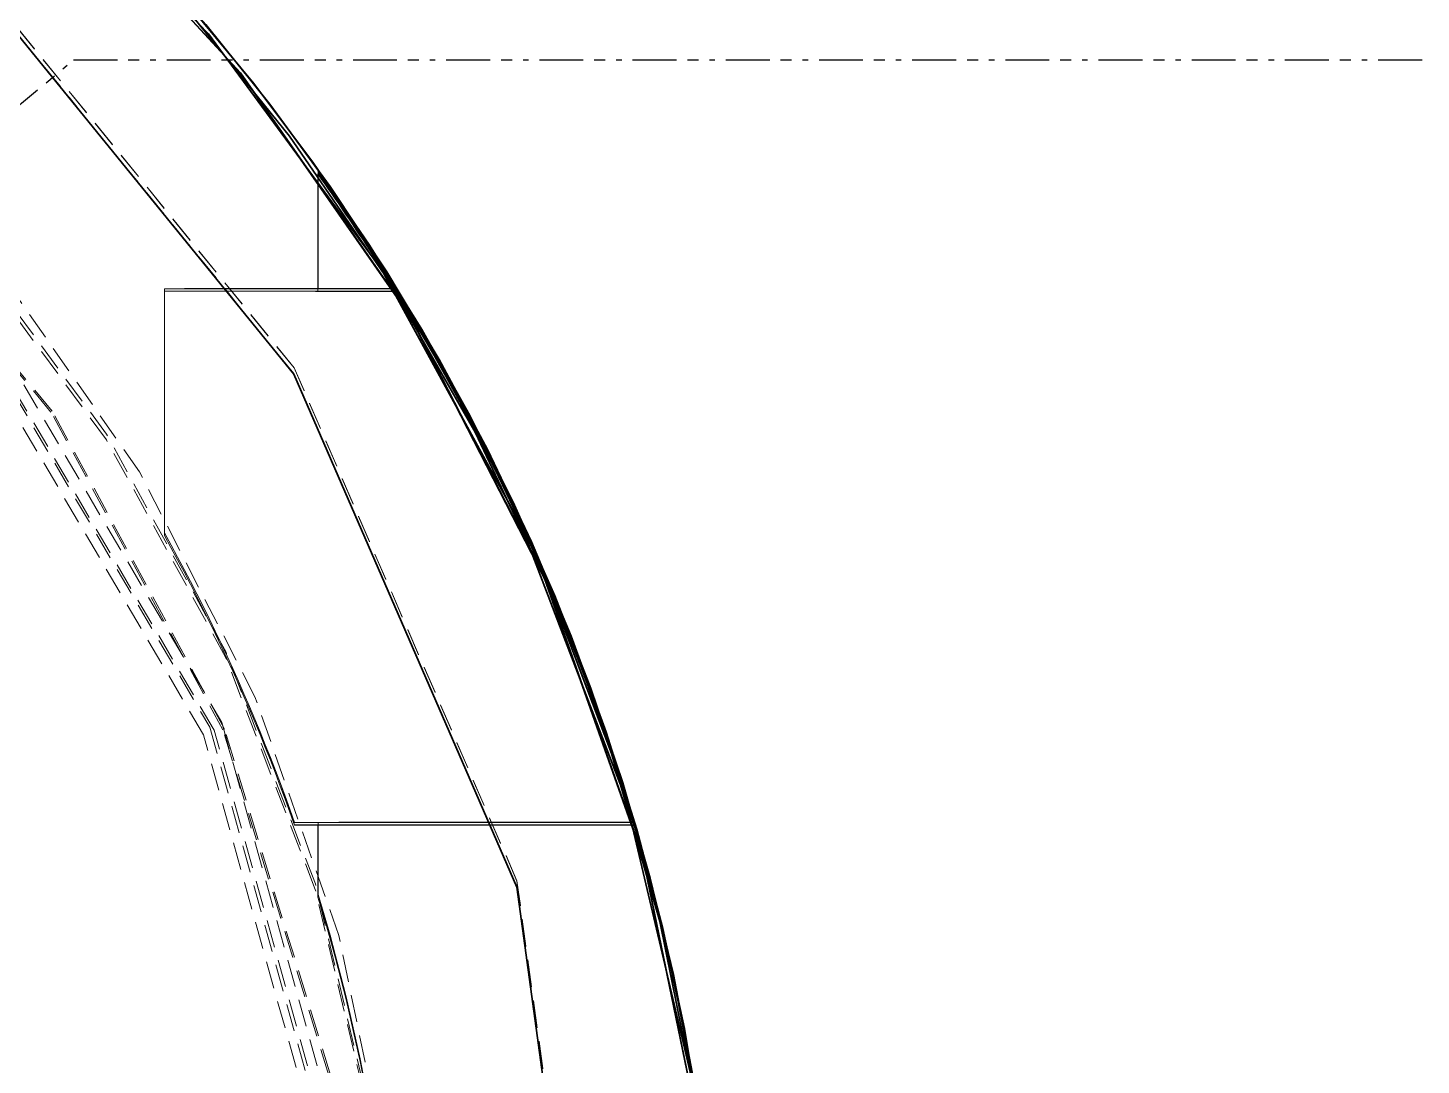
# Model space of a CAD drawing. Header units: millimetres. Extents: x 10 to 410, y 10 to 287.
# Drawn here: x 359.17 to 384.58, y 116.66 to 135.58 of the extents above; entities that cross this region are included whole.
import ezdxf

# ---------------------------------------------------------------- set-up
doc = ezdxf.new("R2010")
doc.units = ezdxf.units.MM
doc.linetypes.add('DASHDOT', pattern=[1.7, 0.8, -0.2, 0.2, -0.2, 0.1, -0.2])
doc.linetypes.add('DASHED', pattern=[0.75, 0.5, -0.25])
for name, color, linetype, lineweight in [('HARNESS', 5, 'DASHDOT', 25), ('HIDDEN', 8, 'DASHED', 18), ('VISIBLE', 7, 'CONTINUOUS', 35)]:
    doc.layers.add(name, color=color, linetype=linetype, lineweight=lineweight)

msp = doc.modelspace()

# ---------------------------------------------------------------- linework, layer by layer
at = {"layer": 'HARNESS'}
msp.add_lwpolyline([(270, 80), (290, 110), (330, 110), (360, 135), (394, 135)], dxfattribs=at)
at = {"layer": 'HIDDEN'}
for points in [[(369.476, 109.804), (368.086, 119.915), (364.02, 129.276), (357.579, 137.194), (349.241, 143.079), (339.624, 146.497), (329.441, 147.194), (319.448, 145.117), (310.386, 140.422), (302.927, 133.455), (297.624, 124.735), (294.87, 114.907), (294.87, 104.701), (297.624, 94.873), (302.927, 86.152), (310.386, 79.186), (319.448, 74.49), (329.441, 72.414), (339.624, 73.11), (349.241, 76.528), (357.579, 82.414), (364.02, 90.331), (368.086, 99.692), (369.476, 109.804)], [(369.479, 109.912), (368.089, 120.023), (364.023, 129.384), (357.582, 137.301), (349.244, 143.187), (339.626, 146.605), (329.444, 147.302), (319.451, 145.225), (310.389, 140.529), (302.93, 133.563), (297.627, 124.843), (294.873, 115.015), (294.873, 104.808), (297.627, 94.981), (302.93, 86.26), (310.389, 79.294), (319.451, 74.598), (329.444, 72.522), (339.626, 73.218), (349.244, 76.636), (357.582, 82.522), (364.023, 90.439), (368.089, 99.8), (369.479, 109.912)], [(369.479, 109.907), (368.089, 120.018), (364.023, 129.38), (357.582, 137.297), (349.243, 143.183), (339.626, 146.6), (329.444, 147.297), (319.451, 145.22), (310.389, 140.525), (302.93, 133.558), (297.627, 124.838), (294.873, 115.01), (294.873, 104.804), (297.627, 94.976), (302.93, 86.255), (310.389, 79.289), (319.451, 74.593), (329.444, 72.517), (339.626, 73.213), (349.243, 76.631), (357.582, 82.517), (364.023, 90.434), (368.089, 99.796), (369.479, 109.907)], [(366.085, 109.907), (365.773, 114.509), (364.842, 119.027), (363.31, 123.378), (361.204, 127.483), (358.563, 131.265), (355.436, 134.656), (351.879, 137.594), (347.958, 140.024), (343.745, 141.903), (339.317, 143.196), (334.755, 143.879), (330.142, 143.94), (325.563, 143.377), (321.103, 142.201), (316.842, 140.433), (312.858, 138.107), (309.226, 135.263), (306.01, 131.956), (303.271, 128.244), (301.058, 124.197), (299.412, 119.887), (298.362, 115.395), (297.929, 110.802)], [(366.085, 109.907), (365.773, 114.509), (364.842, 119.027), (363.31, 123.378), (361.204, 127.483), (358.563, 131.265), (355.436, 134.656), (351.879, 137.594), (347.958, 140.024), (343.745, 141.903), (339.317, 143.196), (334.755, 143.879), (330.142, 143.94), (325.563, 143.377), (321.103, 142.201), (316.842, 140.433), (312.858, 138.107), (309.226, 135.264), (306.01, 131.956), (303.271, 128.244), (301.058, 124.197), (299.412, 119.887), (298.362, 115.395), (297.929, 110.802)], [(365.916, 110.944), (365.461, 115.454), (364.41, 119.864), (362.78, 124.093), (360.601, 128.068), (357.912, 131.717), (354.76, 134.975), (351.203, 137.784), (347.302, 140.093), (343.129, 141.863), (338.757, 143.06), (334.265, 143.664), (329.732, 143.664), (325.24, 143.06), (320.868, 141.863), (316.695, 140.093), (312.795, 137.784), (309.237, 134.975), (306.086, 131.717), (303.396, 128.068), (301.218, 124.093), (299.588, 119.864), (298.536, 115.454), (298.082, 110.944)], [(365.918, 111.048), (365.464, 115.558), (364.412, 119.967), (362.782, 124.196), (360.604, 128.171), (357.914, 131.82), (354.763, 135.078), (351.205, 137.887), (347.305, 140.197), (343.132, 141.966), (338.76, 143.163), (334.268, 143.767), (329.735, 143.767), (325.243, 143.163), (320.871, 141.966), (316.698, 140.197), (312.797, 137.887), (309.24, 135.078), (306.088, 131.82), (303.399, 128.171), (301.22, 124.196), (299.59, 119.967), (298.539, 115.558), (298.084, 111.048)], [(365.341, 109.907), (364.688, 116.476), (362.753, 122.787), (359.613, 128.593), (355.39, 133.667), (350.25, 137.809), (344.395, 140.858), (338.054, 142.693), (331.476, 143.243), (324.918, 142.486), (318.638, 140.452), (312.882, 137.22), (307.876, 132.918), (303.815, 127.714), (300.859, 121.811), (299.124, 115.442), (298.678, 108.856), (299.538, 102.311), (301.671, 96.064), (304.993, 90.36), (309.373, 85.422), (314.641, 81.443), (320.589, 78.581), (326.985, 76.946)], [(365.312, 109.906), (364.659, 116.469), (362.726, 122.775), (359.589, 128.576), (355.37, 133.645), (350.235, 137.784), (344.385, 140.829), (338.05, 142.663), (331.478, 143.213), (324.926, 142.457), (318.652, 140.425), (312.901, 137.197), (307.899, 132.899), (303.841, 127.7), (300.888, 121.803), (299.154, 115.44), (298.707, 108.86), (299.566, 102.321), (301.696, 96.079), (305.014, 90.38), (309.39, 85.445), (314.653, 81.47), (320.595, 78.609), (326.985, 76.976)], [(326.985, 76.94), (318.677, 79.339), (311.265, 83.793), (305.247, 90.003), (301.029, 97.551), (298.893, 105.931), (298.984, 114.577), (301.295, 122.91), (305.671, 130.368), (311.817, 136.451), (319.321, 140.748), (327.678, 142.971), (336.325, 142.971), (344.681, 140.748), (352.185, 136.451), (358.332, 130.368), (362.708, 122.91), (365.019, 114.577), (365.109, 105.931), (362.974, 97.551), (358.755, 90.003), (352.738, 83.793), (345.326, 79.339), (337.018, 76.94)], [(337.016, 77.001), (345.283, 79.393), (352.658, 83.831), (358.645, 90.015), (362.84, 97.53), (364.962, 105.872), (364.869, 114.478), (362.566, 122.771), (358.209, 130.194), (352.09, 136.247), (344.62, 140.524), (336.303, 142.736), (327.696, 142.736), (319.378, 140.524), (311.908, 136.247), (305.789, 130.194), (301.432, 122.771), (299.129, 114.478), (299.036, 105.872), (301.158, 97.53), (305.353, 90.015), (311.34, 83.831), (318.715, 79.393), (326.982, 77.001)], [(326.985, 77.175), (318.741, 79.565), (311.388, 83.992), (305.421, 90.161), (301.239, 97.657), (299.125, 105.975), (299.22, 114.557), (301.518, 122.827), (305.864, 130.228), (311.966, 136.264), (319.415, 140.528), (327.71, 142.734), (336.293, 142.734), (344.587, 140.528), (352.036, 136.264), (358.139, 130.228), (362.485, 122.827), (364.782, 114.557), (364.877, 105.975), (362.763, 97.657), (358.582, 90.161), (352.614, 83.992), (345.262, 79.565), (337.018, 77.175)], [(337.015, 77.196), (345.227, 79.58), (352.55, 83.995), (358.492, 90.143), (362.655, 97.612), (364.759, 105.9), (364.662, 114.45), (362.371, 122.688), (358.039, 130.061), (351.959, 136.073), (344.538, 140.32), (336.274, 142.517), (327.723, 142.517), (319.46, 140.32), (312.038, 136.073), (305.958, 130.061), (301.627, 122.688), (299.336, 114.45), (299.239, 105.9), (301.342, 97.612), (305.505, 90.143), (311.447, 83.995), (318.77, 79.58), (326.982, 77.196)], [(364.461, 130.826), (364.461, 130.919), (364.461, 131.012), (364.461, 131.106), (364.461, 131.199), (364.461, 131.292), (364.461, 131.385), (364.461, 131.478), (364.461, 131.571), (364.461, 131.665), (364.461, 131.758), (364.461, 131.851), (364.461, 131.944), (364.461, 132.037), (364.461, 132.131), (364.461, 132.224), (364.461, 132.317), (364.461, 132.41), (364.461, 132.503), (364.461, 132.596), (364.461, 132.69), (364.461, 132.783), (364.461, 132.876), (364.461, 132.969)], [(364.46, 130.779), (364.46, 130.872), (364.46, 130.965), (364.46, 131.059), (364.46, 131.152), (364.46, 131.245), (364.46, 131.338), (364.46, 131.431), (364.46, 131.525), (364.46, 131.618), (364.46, 131.711), (364.46, 131.804), (364.46, 131.897), (364.46, 131.99), (364.46, 132.084), (364.46, 132.177), (364.46, 132.27), (364.46, 132.363), (364.46, 132.456), (364.46, 132.55), (364.46, 132.643), (364.46, 132.736), (364.46, 132.829), (364.46, 132.922)], [(365.883, 130.781), (365.699, 130.781), (365.515, 130.781), (365.332, 130.781), (365.148, 130.781), (364.964, 130.781), (364.78, 130.781), (364.597, 130.781), (364.413, 130.781), (364.229, 130.781), (364.045, 130.781), (363.862, 130.781), (363.678, 130.781), (363.494, 130.781), (363.31, 130.78), (363.127, 130.78), (362.943, 130.78), (362.759, 130.78), (362.575, 130.78), (362.392, 130.78), (362.208, 130.78), (362.024, 130.78), (361.84, 130.78), (361.657, 130.779)], [(361.657, 130.779), (361.84, 130.779), (362.024, 130.778), (362.208, 130.778), (362.392, 130.778), (362.575, 130.778), (362.759, 130.778), (362.943, 130.778), (363.127, 130.778), (363.31, 130.778), (363.494, 130.778), (363.678, 130.778), (363.862, 130.778), (364.045, 130.778), (364.229, 130.778), (364.413, 130.777), (364.597, 130.777), (364.78, 130.777), (364.964, 130.777), (365.148, 130.777), (365.332, 130.777), (365.515, 130.777), (365.699, 130.777), (365.883, 130.777)], [(361.657, 126.323), (361.657, 126.517), (361.657, 126.71), (361.657, 126.904), (361.657, 127.098), (361.657, 127.292), (361.657, 127.485), (361.657, 127.679), (361.657, 127.873), (361.657, 128.067), (361.657, 128.26), (361.657, 128.454), (361.657, 128.648), (361.657, 128.842), (361.657, 129.035), (361.657, 129.229), (361.657, 129.423), (361.657, 129.617), (361.657, 129.81), (361.657, 130.004), (361.657, 130.198), (361.657, 130.392), (361.657, 130.585), (361.657, 130.779)], [(365.884, 130.828), (365.7, 130.828), (365.517, 130.828), (365.333, 130.828), (365.149, 130.828), (364.965, 130.828), (364.782, 130.828), (364.598, 130.828), (364.414, 130.828), (364.23, 130.828), (364.047, 130.828), (363.863, 130.828), (363.679, 130.827), (363.495, 130.827), (363.312, 130.827), (363.128, 130.827), (362.944, 130.827), (362.76, 130.827), (362.577, 130.827), (362.393, 130.827), (362.209, 130.827), (362.025, 130.827), (361.842, 130.826), (361.658, 130.826)], [(361.658, 130.826), (361.842, 130.826), (362.025, 130.825), (362.209, 130.825), (362.393, 130.825), (362.577, 130.825), (362.76, 130.825), (362.944, 130.825), (363.128, 130.825), (363.312, 130.825), (363.495, 130.825), (363.679, 130.825), (363.863, 130.825), (364.047, 130.824), (364.23, 130.824), (364.414, 130.824), (364.598, 130.824), (364.782, 130.824), (364.965, 130.824), (365.149, 130.824), (365.333, 130.824), (365.517, 130.824), (365.7, 130.824), (365.884, 130.824)], [(361.658, 126.37), (361.658, 126.564), (361.658, 126.757), (361.658, 126.951), (361.658, 127.145), (361.658, 127.339), (361.658, 127.532), (361.658, 127.726), (361.658, 127.92), (361.658, 128.114), (361.658, 128.307), (361.658, 128.501), (361.658, 128.695), (361.658, 128.889), (361.658, 129.082), (361.658, 129.276), (361.658, 129.47), (361.658, 129.664), (361.658, 129.857), (361.658, 130.051), (361.658, 130.245), (361.658, 130.439), (361.658, 130.632), (361.658, 130.826)], [(365.883, 130.78), (365.821, 130.78), (365.759, 130.78), (365.697, 130.78), (365.635, 130.78), (365.574, 130.78), (365.512, 130.78), (365.45, 130.78), (365.388, 130.78), (365.326, 130.78), (365.264, 130.78), (365.202, 130.78), (365.14, 130.78), (365.079, 130.78), (365.017, 130.78), (364.955, 130.78), (364.893, 130.78), (364.831, 130.78), (364.769, 130.78), (364.707, 130.78), (364.646, 130.779), (364.584, 130.779), (364.522, 130.779), (364.46, 130.779)], [(364.46, 130.779), (364.522, 130.779), (364.584, 130.779), (364.646, 130.779), (364.707, 130.779), (364.769, 130.779), (364.831, 130.779), (364.893, 130.779), (364.955, 130.779), (365.017, 130.779), (365.079, 130.779), (365.14, 130.778), (365.202, 130.778), (365.264, 130.778), (365.326, 130.778), (365.388, 130.778), (365.45, 130.778), (365.512, 130.778), (365.574, 130.778), (365.635, 130.778), (365.697, 130.778), (365.759, 130.778), (365.821, 130.778), (365.883, 130.778)], [(365.884, 130.827), (365.822, 130.827), (365.76, 130.827), (365.698, 130.827), (365.637, 130.827), (365.575, 130.827), (365.513, 130.827), (365.451, 130.827), (365.389, 130.827), (365.327, 130.827), (365.265, 130.827), (365.204, 130.827), (365.142, 130.827), (365.08, 130.827), (365.018, 130.827), (364.956, 130.827), (364.894, 130.827), (364.832, 130.827), (364.771, 130.826), (364.709, 130.826), (364.647, 130.826), (364.585, 130.826), (364.523, 130.826), (364.461, 130.826)], [(364.461, 130.826), (364.523, 130.826), (364.585, 130.826), (364.647, 130.826), (364.709, 130.826), (364.771, 130.826), (364.832, 130.826), (364.894, 130.825), (364.956, 130.825), (365.018, 130.825), (365.08, 130.825), (365.142, 130.825), (365.204, 130.825), (365.265, 130.825), (365.327, 130.825), (365.389, 130.825), (365.451, 130.825), (365.513, 130.825), (365.575, 130.825), (365.637, 130.825), (365.698, 130.825), (365.76, 130.825), (365.822, 130.825), (365.884, 130.825)], [(364.029, 121.042), (363.945, 121.28), (363.859, 121.517), (363.772, 121.753), (363.682, 121.989), (363.591, 122.224), (363.498, 122.458), (363.403, 122.692), (363.307, 122.924), (363.209, 123.156), (363.109, 123.388), (363.007, 123.618), (362.904, 123.848), (362.799, 124.077), (362.692, 124.306), (362.584, 124.533), (362.474, 124.76), (362.362, 124.986), (362.249, 125.211), (362.134, 125.435), (362.017, 125.658), (361.899, 125.881), (361.778, 126.102), (361.657, 126.323)], [(361.657, 126.323), (361.778, 126.102), (361.898, 125.88), (362.017, 125.658), (362.133, 125.434), (362.248, 125.21), (362.362, 124.985), (362.474, 124.759), (362.584, 124.532), (362.692, 124.304), (362.799, 124.076), (362.904, 123.847), (363.007, 123.617), (363.109, 123.386), (363.208, 123.154), (363.307, 122.922), (363.403, 122.689), (363.498, 122.456), (363.591, 122.221), (363.682, 121.986), (363.771, 121.75), (363.859, 121.514), (363.945, 121.277), (364.029, 121.039)], [(364.03, 121.089), (363.946, 121.327), (363.86, 121.564), (363.773, 121.8), (363.683, 122.036), (363.592, 122.271), (363.499, 122.505), (363.405, 122.738), (363.308, 122.971), (363.21, 123.203), (363.11, 123.435), (363.009, 123.665), (362.905, 123.895), (362.8, 124.124), (362.694, 124.353), (362.585, 124.58), (362.475, 124.807), (362.363, 125.033), (362.25, 125.258), (362.135, 125.482), (362.018, 125.705), (361.9, 125.928), (361.78, 126.149), (361.658, 126.37)], [(361.658, 126.37), (361.779, 126.149), (361.899, 125.927), (362.018, 125.705), (362.135, 125.481), (362.25, 125.257), (362.363, 125.032), (362.475, 124.806), (362.585, 124.579), (362.693, 124.351), (362.8, 124.123), (362.905, 123.894), (363.008, 123.664), (363.11, 123.433), (363.21, 123.201), (363.308, 122.969), (363.404, 122.736), (363.499, 122.502), (363.592, 122.268), (363.683, 122.033), (363.773, 121.797), (363.86, 121.561), (363.946, 121.324), (364.03, 121.086)], [(370.226, 121.043), (369.956, 121.043), (369.687, 121.043), (369.417, 121.043), (369.148, 121.043), (368.879, 121.043), (368.609, 121.043), (368.34, 121.043), (368.07, 121.043), (367.801, 121.043), (367.532, 121.043), (367.262, 121.043), (366.993, 121.043), (366.723, 121.043), (366.454, 121.043), (366.184, 121.043), (365.915, 121.043), (365.646, 121.043), (365.376, 121.043), (365.107, 121.043), (364.837, 121.043), (364.568, 121.043), (364.299, 121.043), (364.029, 121.042)], [(364.029, 121.042), (364.029, 121.042), (364.029, 121.042), (364.029, 121.042), (364.029, 121.042), (364.029, 121.042), (364.029, 121.042), (364.029, 121.042), (364.029, 121.041), (364.029, 121.041), (364.029, 121.041), (364.029, 121.041), (364.029, 121.041), (364.029, 121.041), (364.029, 121.041), (364.029, 121.04), (364.029, 121.04), (364.029, 121.04), (364.029, 121.04), (364.029, 121.04), (364.029, 121.04), (364.029, 121.04), (364.029, 121.039), (364.029, 121.039)], [(364.029, 121.039), (364.299, 121.039), (364.568, 121.039), (364.838, 121.039), (365.107, 121.039), (365.376, 121.039), (365.646, 121.039), (365.915, 121.039), (366.185, 121.039), (366.454, 121.039), (366.724, 121.039), (366.993, 121.039), (367.263, 121.039), (367.532, 121.039), (367.802, 121.039), (368.071, 121.039), (368.34, 121.039), (368.61, 121.039), (368.879, 121.039), (369.149, 121.039), (369.418, 121.039), (369.688, 121.039), (369.957, 121.039), (370.227, 121.039)], [(364.03, 121.089), (364.03, 121.089), (364.03, 121.089), (364.03, 121.089), (364.03, 121.089), (364.03, 121.089), (364.03, 121.089), (364.03, 121.088), (364.03, 121.088), (364.03, 121.088), (364.03, 121.088), (364.03, 121.088), (364.03, 121.088), (364.03, 121.088), (364.03, 121.087), (364.03, 121.087), (364.03, 121.087), (364.03, 121.087), (364.03, 121.087), (364.03, 121.087), (364.03, 121.087), (364.03, 121.087), (364.03, 121.086), (364.03, 121.086)], [(364.03, 121.086), (364.3, 121.086), (364.569, 121.086), (364.839, 121.086), (365.108, 121.086), (365.378, 121.086), (365.647, 121.086), (365.917, 121.086), (366.186, 121.086), (366.456, 121.086), (366.725, 121.086), (366.994, 121.086), (367.264, 121.086), (367.533, 121.086), (367.803, 121.086), (368.072, 121.086), (368.342, 121.086), (368.611, 121.086), (368.881, 121.086), (369.15, 121.086), (369.419, 121.086), (369.689, 121.086), (369.958, 121.086), (370.228, 121.086)], [(370.228, 121.09), (369.958, 121.09), (369.689, 121.09), (369.42, 121.09), (369.15, 121.09), (368.881, 121.09), (368.611, 121.09), (368.342, 121.09), (368.072, 121.09), (367.803, 121.09), (367.533, 121.09), (367.264, 121.09), (366.994, 121.09), (366.725, 121.09), (366.456, 121.09), (366.186, 121.09), (365.917, 121.09), (365.647, 121.09), (365.378, 121.09), (365.108, 121.09), (364.839, 121.09), (364.569, 121.089), (364.3, 121.089), (364.03, 121.089)], [(370.227, 121.042), (369.976, 121.042), (369.725, 121.042), (369.474, 121.042), (369.224, 121.042), (368.973, 121.042), (368.722, 121.042), (368.472, 121.042), (368.221, 121.042), (367.97, 121.042), (367.719, 121.042), (367.469, 121.042), (367.218, 121.042), (366.967, 121.042), (366.717, 121.042), (366.466, 121.042), (366.215, 121.042), (365.964, 121.042), (365.714, 121.042), (365.463, 121.042), (365.212, 121.042), (364.961, 121.041), (364.711, 121.041), (364.46, 121.041)], [(364.46, 121.041), (364.711, 121.041), (364.961, 121.04), (365.212, 121.04), (365.463, 121.04), (365.714, 121.04), (365.964, 121.04), (366.215, 121.04), (366.466, 121.04), (366.716, 121.04), (366.967, 121.04), (367.218, 121.04), (367.469, 121.04), (367.719, 121.04), (367.97, 121.04), (368.221, 121.04), (368.472, 121.04), (368.722, 121.04), (368.973, 121.04), (369.224, 121.04), (369.474, 121.04), (369.725, 121.04), (369.976, 121.04), (370.227, 121.04)], [(364.46, 119.725), (364.46, 119.782), (364.46, 119.839), (364.46, 119.897), (364.46, 119.954), (364.46, 120.011), (364.46, 120.068), (364.46, 120.126), (364.46, 120.183), (364.46, 120.24), (364.46, 120.297), (364.46, 120.354), (364.46, 120.412), (364.46, 120.469), (364.46, 120.526), (364.46, 120.583), (364.46, 120.64), (364.46, 120.698), (364.46, 120.755), (364.46, 120.812), (364.46, 120.869), (364.46, 120.926), (364.46, 120.984), (364.46, 121.041)], [(370.228, 121.089), (369.977, 121.089), (369.726, 121.089), (369.476, 121.089), (369.225, 121.089), (368.974, 121.089), (368.724, 121.089), (368.473, 121.089), (368.222, 121.089), (367.971, 121.089), (367.721, 121.089), (367.47, 121.089), (367.219, 121.089), (366.968, 121.089), (366.718, 121.089), (366.467, 121.089), (366.216, 121.089), (365.966, 121.089), (365.715, 121.089), (365.464, 121.089), (365.213, 121.088), (364.963, 121.088), (364.712, 121.088), (364.461, 121.088)], [(364.461, 121.088), (364.712, 121.087), (364.963, 121.087), (365.213, 121.087), (365.464, 121.087), (365.715, 121.087), (365.966, 121.087), (366.216, 121.087), (366.467, 121.087), (366.718, 121.087), (366.968, 121.087), (367.219, 121.087), (367.47, 121.087), (367.721, 121.087), (367.971, 121.087), (368.222, 121.087), (368.473, 121.087), (368.724, 121.087), (368.974, 121.087), (369.225, 121.087), (369.476, 121.087), (369.726, 121.087), (369.977, 121.087), (370.228, 121.087)], [(364.461, 119.772), (364.461, 119.829), (364.461, 119.886), (364.461, 119.944), (364.461, 120.001), (364.461, 120.058), (364.461, 120.115), (364.461, 120.172), (364.461, 120.23), (364.461, 120.287), (364.461, 120.344), (364.461, 120.401), (364.461, 120.458), (364.461, 120.516), (364.461, 120.573), (364.461, 120.63), (364.461, 120.687), (364.461, 120.745), (364.461, 120.802), (364.461, 120.859), (364.461, 120.916), (364.461, 120.973), (364.461, 121.031), (364.461, 121.088)], [(365.916, 110.969), (365.901, 111.356), (365.881, 111.742), (365.857, 112.128), (365.829, 112.514), (365.796, 112.9), (365.759, 113.285), (365.717, 113.67), (365.671, 114.054), (365.621, 114.438), (365.566, 114.821), (365.507, 115.204), (365.444, 115.586), (365.376, 115.967), (365.303, 116.347), (365.227, 116.726), (365.146, 117.105), (365.061, 117.482), (364.971, 117.859), (364.878, 118.234), (364.78, 118.609), (364.677, 118.982), (364.571, 119.354), (364.46, 119.725)], [(364.46, 119.725), (364.571, 119.354), (364.677, 118.982), (364.78, 118.609), (364.878, 118.234), (364.971, 117.858), (365.061, 117.482), (365.146, 117.104), (365.227, 116.726), (365.303, 116.346), (365.376, 115.966), (365.443, 115.585), (365.507, 115.203), (365.566, 114.82), (365.621, 114.437), (365.671, 114.053), (365.717, 113.669), (365.759, 113.284), (365.796, 112.899), (365.829, 112.513), (365.857, 112.127), (365.881, 111.74), (365.901, 111.354), (365.916, 110.967)], [(365.918, 111.016), (365.902, 111.402), (365.883, 111.789), (365.859, 112.175), (365.83, 112.561), (365.797, 112.947), (365.76, 113.332), (365.719, 113.717), (365.673, 114.101), (365.622, 114.485), (365.567, 114.868), (365.508, 115.251), (365.445, 115.632), (365.377, 116.014), (365.305, 116.394), (365.228, 116.773), (365.147, 117.152), (365.062, 117.529), (364.973, 117.906), (364.879, 118.281), (364.781, 118.656), (364.679, 119.029), (364.572, 119.401), (364.461, 119.772)], [(364.461, 119.772), (364.572, 119.401), (364.678, 119.029), (364.781, 118.655), (364.879, 118.281), (364.973, 117.905), (365.062, 117.529), (365.147, 117.151), (365.228, 116.773), (365.305, 116.393), (365.377, 116.013), (365.445, 115.632), (365.508, 115.25), (365.567, 114.867), (365.622, 114.484), (365.672, 114.1), (365.718, 113.716), (365.76, 113.331), (365.797, 112.946), (365.83, 112.56), (365.859, 112.174), (365.883, 111.787), (365.902, 111.401), (365.918, 111.014)], [(371.248, 110.043), (371.248, 110.333), (371.248, 110.622), (371.248, 110.912), (371.248, 111.202), (371.248, 111.491), (371.248, 111.781), (371.248, 112.071), (371.248, 112.36), (371.248, 112.65), (371.248, 112.94), (371.248, 113.23), (371.248, 113.519), (371.248, 113.809), (371.248, 114.099), (371.248, 114.388), (371.248, 114.678), (371.248, 114.968), (371.248, 115.258), (371.248, 115.547), (371.248, 115.837), (371.248, 116.127), (371.248, 116.416), (371.248, 116.706)]]:
    msp.add_lwpolyline(points, dxfattribs=at)
at = {"layer": 'VISIBLE'}
for points in [[(371.837, 109.803), (371.472, 115.183), (370.384, 120.464), (368.593, 125.549), (366.131, 130.346), (363.045, 134.767), (359.389, 138.731), (355.232, 142.165), (350.649, 145.006), (345.725, 147.202), (340.549, 148.713), (335.217, 149.511), (329.825, 149.582), (324.474, 148.924), (319.26, 147.55), (314.28, 145.484), (309.624, 142.764), (305.378, 139.441), (301.619, 135.575), (298.418, 131.236), (295.831, 126.506), (293.907, 121.469), (292.68, 116.218), (292.174, 110.85)], [(371.837, 109.803), (371.472, 115.183), (370.384, 120.464), (368.593, 125.549), (366.131, 130.346), (363.045, 134.767), (359.389, 138.731), (355.232, 142.165), (350.649, 145.006), (345.725, 147.202), (340.549, 148.713), (335.217, 149.511), (329.825, 149.582), (324.474, 148.924), (319.26, 147.55), (314.28, 145.484), (309.624, 142.764), (305.378, 139.441), (301.619, 135.575), (298.418, 131.236), (295.831, 126.506), (293.907, 121.469), (292.68, 116.218), (292.174, 110.85)], [(371.837, 109.795), (371.472, 115.175), (370.384, 120.456), (368.593, 125.541), (366.131, 130.339), (363.044, 134.76), (359.389, 138.723), (355.232, 142.157), (350.649, 144.998), (345.725, 147.194), (340.549, 148.705), (335.217, 149.503), (329.825, 149.574), (324.473, 148.916), (319.26, 147.542), (314.279, 145.476), (309.623, 142.756), (305.378, 139.433), (301.619, 135.567), (298.417, 131.229), (295.831, 126.498), (293.907, 121.461), (292.68, 116.21), (292.174, 110.842)], [(371.837, 109.795), (371.472, 115.175), (370.384, 120.456), (368.593, 125.541), (366.131, 130.339), (363.044, 134.76), (359.389, 138.723), (355.232, 142.157), (350.649, 144.998), (345.725, 147.194), (340.549, 148.705), (335.217, 149.503), (329.825, 149.574), (324.473, 148.916), (319.26, 147.542), (314.279, 145.476), (309.623, 142.756), (305.378, 139.433), (301.619, 135.567), (298.417, 131.229), (295.831, 126.498), (293.907, 121.461), (292.68, 116.21), (292.174, 110.842)], [(371.818, 111.02), (371.299, 116.327), (370.076, 121.516), (368.171, 126.496), (365.618, 131.177), (362.463, 135.475), (358.762, 139.313), (354.582, 142.623), (349.997, 145.344), (345.09, 147.429), (339.949, 148.841), (334.665, 149.553), (329.333, 149.553), (324.049, 148.841), (318.907, 147.429), (314, 145.344), (309.415, 142.623), (305.235, 139.313), (301.534, 135.475), (298.379, 131.177), (295.826, 126.496), (293.921, 121.516), (292.698, 116.327), (292.179, 111.02)], [(371.837, 109.803), (371.709, 112.989), (371.327, 116.154), (370.693, 119.279), (369.812, 122.343), (368.688, 125.327), (367.329, 128.211), (365.744, 130.977), (363.942, 133.608), (361.937, 136.086), (359.739, 138.396), (357.363, 140.523), (354.826, 142.453), (352.142, 144.174), (349.329, 145.674), (346.404, 146.945), (343.388, 147.978), (340.299, 148.767), (337.156, 149.306), (333.981, 149.592), (330.793, 149.624), (327.612, 149.402), (324.46, 148.923), (321.356, 148.193)], [(369.476, 109.794), (368.086, 119.906), (364.02, 129.267), (357.579, 137.184), (349.24, 143.07), (339.623, 146.488), (329.441, 147.184), (319.448, 145.108), (310.386, 140.412), (302.927, 133.446), (297.624, 124.725), (294.87, 114.898), (294.87, 104.691), (297.624, 94.863), (302.927, 86.143), (310.386, 79.176), (319.448, 74.481), (329.441, 72.404), (339.623, 73.101), (349.24, 76.519), (357.579, 82.405), (364.02, 90.322), (368.086, 99.683), (369.476, 109.794)], [(371.84, 109.911), (371.796, 111.776), (371.665, 113.636), (371.447, 115.489), (371.143, 117.329), (370.753, 119.153), (370.278, 120.956), (369.719, 122.736), (369.077, 124.487), (368.354, 126.207), (367.552, 127.89), (366.671, 129.534), (365.715, 131.136), (364.684, 132.69), (363.582, 134.195), (362.411, 135.647), (361.173, 137.042), (359.871, 138.378), (358.508, 139.651), (357.087, 140.859), (355.611, 141.999), (354.083, 143.069), (352.507, 144.066), (350.886, 144.989)], [(371.84, 109.911), (371.796, 111.776), (371.665, 113.636), (371.447, 115.489), (371.143, 117.329), (370.753, 119.153), (370.278, 120.956), (369.719, 122.736), (369.077, 124.487), (368.354, 126.207), (367.552, 127.89), (366.671, 129.534), (365.715, 131.136), (364.684, 132.69), (363.582, 134.195), (362.411, 135.647), (361.173, 137.042), (359.871, 138.378), (358.508, 139.651), (357.087, 140.859), (355.611, 141.999), (354.083, 143.069), (352.507, 144.066), (350.886, 144.989)], [(371.84, 109.911), (371.796, 111.776), (371.665, 113.636), (371.447, 115.489), (371.143, 117.329), (370.753, 119.153), (370.278, 120.956), (369.719, 122.736), (369.077, 124.487), (368.354, 126.207), (367.552, 127.89), (366.671, 129.534), (365.715, 131.136), (364.684, 132.69), (363.582, 134.195), (362.411, 135.647), (361.173, 137.042), (359.871, 138.378), (358.508, 139.651), (357.087, 140.859), (355.611, 141.999), (354.083, 143.069), (352.507, 144.066), (350.886, 144.989)], [(371.821, 111.123), (371.724, 112.933), (371.546, 114.737), (371.285, 116.53), (370.943, 118.31), (370.521, 120.072), (370.019, 121.813), (369.438, 123.53), (368.779, 125.219), (368.045, 126.875), (367.236, 128.497), (366.354, 130.08), (365.401, 131.622), (364.379, 133.118), (363.29, 134.567), (362.136, 135.964), (360.92, 137.308), (359.644, 138.595), (358.31, 139.822), (356.922, 140.988), (355.483, 142.089), (353.995, 143.124), (352.462, 144.09), (350.886, 144.985)], [(371.84, 109.908), (371.796, 111.772), (371.665, 113.633), (371.447, 115.485), (371.143, 117.326), (370.753, 119.149), (370.278, 120.953), (369.719, 122.733), (369.077, 124.484), (368.354, 126.203), (367.552, 127.887), (366.671, 129.531), (365.715, 131.132), (364.684, 132.687), (363.582, 134.192), (362.411, 135.644), (361.173, 137.039), (359.871, 138.374), (358.508, 139.648), (357.087, 140.856), (355.611, 141.996), (354.083, 143.066), (352.507, 144.063), (350.886, 144.985)], [(371.84, 109.908), (371.796, 111.772), (371.665, 113.633), (371.447, 115.485), (371.143, 117.326), (370.753, 119.149), (370.278, 120.953), (369.719, 122.733), (369.077, 124.484), (368.354, 126.203), (367.552, 127.887), (366.671, 129.531), (365.715, 131.132), (364.684, 132.687), (363.582, 134.192), (362.411, 135.644), (361.173, 137.039), (359.871, 138.374), (358.508, 139.648), (357.087, 140.856), (355.611, 141.996), (354.083, 143.066), (352.507, 144.063), (350.886, 144.985)], [(365.884, 130.827), (365.825, 130.922), (365.766, 131.017), (365.706, 131.111), (365.647, 131.206), (365.587, 131.3), (365.526, 131.395), (365.466, 131.489), (365.405, 131.582), (365.344, 131.676), (365.283, 131.77), (365.221, 131.863), (365.159, 131.956), (365.097, 132.049), (365.035, 132.142), (364.972, 132.235), (364.909, 132.327), (364.846, 132.419), (364.782, 132.511), (364.719, 132.603), (364.655, 132.695), (364.591, 132.787), (364.526, 132.878), (364.461, 132.969)], [(364.461, 132.969), (364.526, 132.878), (364.59, 132.786), (364.655, 132.695), (364.718, 132.603), (364.782, 132.511), (364.846, 132.419), (364.909, 132.326), (364.972, 132.234), (365.034, 132.141), (365.097, 132.048), (365.159, 131.955), (365.221, 131.862), (365.282, 131.769), (365.344, 131.675), (365.405, 131.581), (365.466, 131.487), (365.526, 131.393), (365.587, 131.299), (365.647, 131.205), (365.706, 131.11), (365.766, 131.015), (365.825, 130.92), (365.884, 130.825)], [(365.883, 130.78), (365.824, 130.875), (365.765, 130.97), (365.705, 131.065), (365.645, 131.159), (365.585, 131.253), (365.525, 131.348), (365.465, 131.442), (365.404, 131.536), (365.343, 131.629), (365.281, 131.723), (365.22, 131.816), (365.158, 131.909), (365.096, 132.002), (365.033, 132.095), (364.971, 132.188), (364.908, 132.28), (364.845, 132.372), (364.781, 132.465), (364.717, 132.556), (364.654, 132.648), (364.589, 132.74), (364.525, 132.831), (364.46, 132.922)], [(364.46, 132.922), (364.525, 132.831), (364.589, 132.739), (364.653, 132.648), (364.717, 132.556), (364.781, 132.464), (364.844, 132.372), (364.908, 132.279), (364.97, 132.187), (365.033, 132.094), (365.095, 132.001), (365.158, 131.908), (365.22, 131.815), (365.281, 131.722), (365.342, 131.628), (365.404, 131.534), (365.464, 131.44), (365.525, 131.346), (365.585, 131.252), (365.645, 131.158), (365.705, 131.063), (365.765, 130.968), (365.824, 130.873), (365.883, 130.778)], [(370.227, 121.043), (370.093, 121.488), (369.955, 121.932), (369.811, 122.374), (369.662, 122.815), (369.508, 123.253), (369.348, 123.69), (369.184, 124.125), (369.015, 124.558), (368.84, 124.989), (368.661, 125.418), (368.476, 125.845), (368.287, 126.27), (368.092, 126.692), (367.893, 127.113), (367.689, 127.53), (367.48, 127.946), (367.266, 128.359), (367.047, 128.769), (366.824, 129.177), (366.596, 129.582), (366.363, 129.984), (366.125, 130.384), (365.883, 130.781)], [(365.883, 130.781), (365.883, 130.781), (365.883, 130.781), (365.883, 130.781), (365.883, 130.781), (365.883, 130.781), (365.883, 130.781), (365.883, 130.781), (365.883, 130.781), (365.883, 130.781), (365.883, 130.781), (365.883, 130.781), (365.883, 130.78), (365.883, 130.78), (365.883, 130.78), (365.883, 130.78), (365.883, 130.78), (365.883, 130.78), (365.883, 130.78), (365.883, 130.78), (365.883, 130.78), (365.883, 130.78), (365.883, 130.78), (365.883, 130.78)], [(365.883, 130.778), (365.883, 130.778), (365.883, 130.778), (365.883, 130.778), (365.883, 130.778), (365.883, 130.778), (365.883, 130.778), (365.883, 130.778), (365.883, 130.778), (365.883, 130.778), (365.883, 130.778), (365.883, 130.778), (365.883, 130.778), (365.883, 130.778), (365.883, 130.778), (365.883, 130.778), (365.883, 130.778), (365.883, 130.778), (365.883, 130.777), (365.883, 130.777), (365.883, 130.777), (365.883, 130.777), (365.883, 130.777), (365.883, 130.777)], [(365.883, 130.777), (366.125, 130.38), (366.363, 129.981), (366.596, 129.578), (366.824, 129.173), (367.047, 128.765), (367.266, 128.355), (367.48, 127.942), (367.689, 127.527), (367.893, 127.109), (368.092, 126.689), (368.287, 126.266), (368.476, 125.842), (368.66, 125.415), (368.84, 124.986), (369.014, 124.555), (369.184, 124.122), (369.348, 123.687), (369.507, 123.25), (369.662, 122.811), (369.811, 122.371), (369.954, 121.928), (370.093, 121.485), (370.227, 121.039)], [(370.228, 121.09), (370.094, 121.535), (369.956, 121.979), (369.812, 122.421), (369.663, 122.862), (369.509, 123.3), (369.35, 123.737), (369.185, 124.172), (369.016, 124.605), (368.841, 125.036), (368.662, 125.465), (368.477, 125.892), (368.288, 126.317), (368.094, 126.739), (367.894, 127.159), (367.69, 127.577), (367.481, 127.993), (367.267, 128.405), (367.049, 128.816), (366.825, 129.224), (366.597, 129.629), (366.364, 130.031), (366.126, 130.431), (365.884, 130.828)], [(365.884, 130.828), (365.884, 130.828), (365.884, 130.828), (365.884, 130.828), (365.884, 130.828), (365.884, 130.828), (365.884, 130.828), (365.884, 130.828), (365.884, 130.828), (365.884, 130.827), (365.884, 130.827), (365.884, 130.827), (365.884, 130.827), (365.884, 130.827), (365.884, 130.827), (365.884, 130.827), (365.884, 130.827), (365.884, 130.827), (365.884, 130.827), (365.884, 130.827), (365.884, 130.827), (365.884, 130.827), (365.884, 130.827), (365.884, 130.827)], [(365.884, 130.825), (365.884, 130.825), (365.884, 130.825), (365.884, 130.825), (365.884, 130.825), (365.884, 130.825), (365.884, 130.825), (365.884, 130.825), (365.884, 130.825), (365.884, 130.825), (365.884, 130.825), (365.884, 130.825), (365.884, 130.825), (365.884, 130.825), (365.884, 130.825), (365.884, 130.824), (365.884, 130.824), (365.884, 130.824), (365.884, 130.824), (365.884, 130.824), (365.884, 130.824), (365.884, 130.824), (365.884, 130.824), (365.884, 130.824)], [(365.884, 130.824), (366.126, 130.427), (366.364, 130.027), (366.597, 129.625), (366.825, 129.22), (367.048, 128.812), (367.267, 128.402), (367.481, 127.989), (367.69, 127.573), (367.894, 127.156), (368.093, 126.736), (368.288, 126.313), (368.477, 125.888), (368.662, 125.462), (368.841, 125.033), (369.016, 124.602), (369.185, 124.169), (369.349, 123.734), (369.509, 123.297), (369.663, 122.858), (369.812, 122.417), (369.956, 121.975), (370.094, 121.531), (370.228, 121.086)], [(370.227, 121.043), (370.227, 121.043), (370.227, 121.043), (370.227, 121.043), (370.226, 121.043), (370.226, 121.043), (370.226, 121.043), (370.226, 121.043), (370.226, 121.043), (370.226, 121.043), (370.226, 121.043), (370.226, 121.043), (370.226, 121.043), (370.226, 121.043), (370.226, 121.043), (370.226, 121.043), (370.226, 121.043), (370.226, 121.043), (370.226, 121.043), (370.226, 121.043), (370.226, 121.043), (370.226, 121.043), (370.226, 121.043), (370.226, 121.043)], [(370.227, 121.043), (370.227, 121.043), (370.227, 121.043), (370.227, 121.043), (370.227, 121.043), (370.227, 121.043), (370.227, 121.042), (370.227, 121.042), (370.227, 121.042), (370.227, 121.042), (370.227, 121.042), (370.227, 121.042), (370.227, 121.042), (370.227, 121.042), (370.227, 121.042), (370.227, 121.042), (370.227, 121.042), (370.227, 121.042), (370.227, 121.042), (370.227, 121.042), (370.227, 121.042), (370.227, 121.042), (370.227, 121.042), (370.227, 121.042)], [(371.247, 116.659), (371.213, 116.852), (371.178, 117.045), (371.142, 117.237), (371.105, 117.429), (371.068, 117.621), (371.029, 117.813), (370.989, 118.005), (370.949, 118.196), (370.907, 118.388), (370.864, 118.579), (370.821, 118.77), (370.777, 118.96), (370.731, 119.151), (370.685, 119.341), (370.638, 119.531), (370.59, 119.72), (370.541, 119.91), (370.491, 120.099), (370.44, 120.288), (370.388, 120.477), (370.335, 120.665), (370.281, 120.854), (370.227, 121.042)], [(370.227, 121.04), (370.227, 121.04), (370.227, 121.04), (370.227, 121.04), (370.227, 121.04), (370.227, 121.04), (370.227, 121.04), (370.227, 121.04), (370.227, 121.04), (370.227, 121.04), (370.227, 121.04), (370.227, 121.04), (370.227, 121.04), (370.227, 121.04), (370.227, 121.039), (370.227, 121.039), (370.227, 121.039), (370.227, 121.039), (370.227, 121.039), (370.227, 121.039), (370.227, 121.039), (370.227, 121.039), (370.227, 121.039), (370.227, 121.039)], [(370.227, 121.04), (370.281, 120.852), (370.335, 120.664), (370.388, 120.476), (370.44, 120.287), (370.49, 120.098), (370.54, 119.909), (370.59, 119.719), (370.638, 119.53), (370.685, 119.34), (370.731, 119.15), (370.776, 118.959), (370.821, 118.769), (370.864, 118.578), (370.907, 118.387), (370.948, 118.196), (370.989, 118.004), (371.029, 117.813), (371.068, 117.621), (371.105, 117.429), (371.142, 117.237), (371.178, 117.044), (371.213, 116.852), (371.247, 116.659)], [(370.228, 121.09), (370.228, 121.09), (370.228, 121.09), (370.228, 121.089), (370.228, 121.089), (370.228, 121.089), (370.228, 121.089), (370.228, 121.089), (370.228, 121.089), (370.228, 121.089), (370.228, 121.089), (370.228, 121.089), (370.228, 121.089), (370.228, 121.089), (370.228, 121.089), (370.228, 121.089), (370.228, 121.089), (370.228, 121.089), (370.228, 121.089), (370.228, 121.089), (370.228, 121.089), (370.228, 121.089), (370.228, 121.089), (370.228, 121.089)], [(371.248, 116.706), (371.214, 116.899), (371.179, 117.091), (371.144, 117.284), (371.107, 117.476), (371.069, 117.668), (371.03, 117.86), (370.99, 118.052), (370.95, 118.243), (370.908, 118.434), (370.866, 118.626), (370.822, 118.816), (370.778, 119.007), (370.732, 119.197), (370.686, 119.388), (370.639, 119.578), (370.591, 119.767), (370.542, 119.957), (370.492, 120.146), (370.441, 120.335), (370.389, 120.524), (370.336, 120.712), (370.283, 120.901), (370.228, 121.089)], [(370.228, 121.087), (370.282, 120.899), (370.336, 120.711), (370.389, 120.523), (370.441, 120.334), (370.492, 120.145), (370.542, 119.956), (370.591, 119.766), (370.639, 119.577), (370.686, 119.387), (370.732, 119.197), (370.778, 119.006), (370.822, 118.816), (370.866, 118.625), (370.908, 118.434), (370.95, 118.243), (370.99, 118.051), (371.03, 117.86), (371.069, 117.668), (371.107, 117.476), (371.143, 117.284), (371.179, 117.091), (371.214, 116.899), (371.248, 116.706)], [(370.228, 121.087), (370.228, 121.087), (370.228, 121.087), (370.228, 121.087), (370.228, 121.087), (370.228, 121.087), (370.228, 121.087), (370.228, 121.087), (370.228, 121.087), (370.228, 121.087), (370.228, 121.087), (370.228, 121.087), (370.228, 121.086), (370.228, 121.086), (370.228, 121.086), (370.228, 121.086), (370.228, 121.086), (370.228, 121.086), (370.228, 121.086), (370.228, 121.086), (370.228, 121.086), (370.228, 121.086), (370.228, 121.086), (370.228, 121.086)]]:
    msp.add_lwpolyline(points, dxfattribs=at)

doc.saveas('drawing.dxf')
